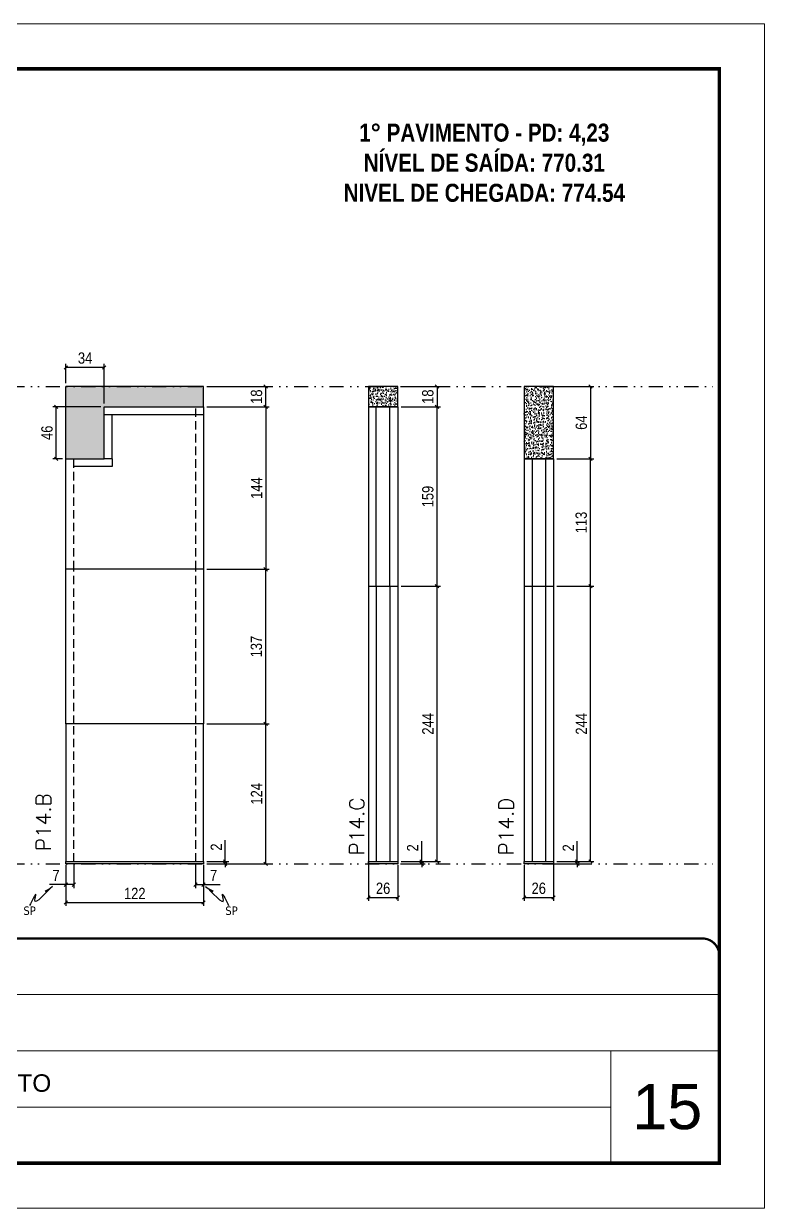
# Model space of a CAD drawing. Header units: millimetres. Extents: x 787 to 8287, y -592 to 17063.
# Drawn here: x 5437 to 6094, y 7448 to 8498 of the extents above; entities that cross this region are included whole.
import ezdxf

# ---------------------------------------------------------------- set-up
doc = ezdxf.new("R2010")
doc.units = ezdxf.units.MM
for name, pattern in [('CONTINUO', [0]), ('DASHED', [0.75, 0.5, -0.25]), ('DIVIDE2', [0.625, 0.25, -0.125, 0, -0.125, 0, -0.125]), ('HIDDEN', [0.375, 0.25, -0.125])]:
    doc.linetypes.add(name, pattern=pattern)
for name, color, linetype, lineweight in [('CARIMBO', 255, 'Continuous', 9), ('Folhas', 255, 'Continuous', 9), ('SARRAFO DE PRESSAO', 251, 'DASHED', 9), ('Texto Seção', 7, 'Continuous', 15)]:
    doc.layers.add(name, color=color, linetype=linetype, lineweight=lineweight)
for name, color, linetype in [('COTA', 241, 'Continuous'), ('NOMENCLATURA', 7, 'Continuous'), ('Nível', 160, 'Continuous'), ('Painéis', 200, 'Continuous'), ('SARR_2.2x7', 40, 'Continuous'), ('Sarrafo de Pressão', 42, 'HIDDEN'), ('texto', 7, 'Continuous')]:
    doc.layers.add(name, color=color, linetype=linetype)
doc.styles.add('ARIAL', font='arial.ttf')
doc.styles.add('COTA TECNICA', font='techl___.ttf', dxfattribs={"height": 10})
doc.styles.add('COTA TECNICA-50', font='techl___.ttf', dxfattribs={"height": 10})
doc.styles.add('REGUA-120', font='ROMANS.shx', dxfattribs={"height": 15})
doc.styles.add('ROMANC', font='techb___.ttf', dxfattribs={"height": 2.5})
doc.styles.get("Standard").update_dxf_attribs({"font": 'arial.ttf'})
doc.dimstyles.new('COTA PAINEL-50', dxfattribs={"dimtxt": 10, "dimasz": 3, "dimexe": 3, "dimexo": 3, "dimgap": 3, "dimtad": 1, "dimdec": 1, "dimzin": 12, "dimdsep": 46, "dimtxsty": 'COTA TECNICA-50', "dimblk1": 'OBLIQUE', "dimblk2": 'OBLIQUE', "dimsah": 1, "dimcen": 0.9, "dimclrd": 4, "dimclre": 4, "dimclrt": 240, "dimadec": 1, "dimazin": 3, "dimtfac": 1, "dimtdec": 1, "dimtmove": 0, "dimatfit": 3, "dimfxl": 0, "dimtolj": 1, "dimtzin": 12, "dimarcsym": 0})
doc.dimstyles.new('PAINEL', dxfattribs={"dimtxt": 10, "dimasz": 3, "dimexe": 3, "dimexo": 3, "dimgap": 3, "dimtad": 1, "dimdec": 1, "dimzin": 12, "dimdsep": 46, "dimtxsty": 'COTA TECNICA', "dimblk1": 'OBLIQUE', "dimblk2": 'OBLIQUE', "dimsah": 1, "dimcen": 0.9, "dimclrd": 4, "dimclre": 4, "dimclrt": 240, "dimadec": 1, "dimazin": 3, "dimtfac": 1, "dimtdec": 1, "dimtmove": 0, "dimatfit": 3, "dimfxl": 0, "dimtolj": 1, "dimtzin": 12, "dimarcsym": 0})
doc.dimstyles.get("Standard").update_dxf_attribs({"dimtxt": 0.18, "dimasz": 0.18, "dimexe": 0.18, "dimexo": 0.0625, "dimgap": 0.09, "dimtad": 0, "dimtih": 1, "dimtoh": 1, "dimdec": 4, "dimzin": 0, "dimdsep": 46, "dimtxsty": 'Standard', "dimcen": 0.09, "dimadec": 0, "dimazin": 0, "dimtfac": 1, "dimtdec": 4, "dimtofl": 0, "dimtmove": 0, "dimatfit": 3, "dimfxl": 0, "dimtolj": 1, "dimtzin": 0, "dimarcsym": 0})

# ---------------------------------------------------------------- blocks, each defined once
blk = doc.blocks.new('9999999999')
at = {"color": 30, "linetype": 'CONTINUO'}
for p, q in [((98564.6, 34379.6), (99584, 34379.6)), ((98564.6, 34329.8), (99488, 34329.8)), ((99584, 34329.8), (99488, 34329.8)), ((99488, 34329.8), (99488, 34230.2)), ((98564.6, 34280), (99488, 34280))]:
    blk.add_line(p, q, dxfattribs=at)
at = {"color": 30, "linetype": 'CONTINUO', "const_width": 2}
blk.add_lwpolyline([(99584, 34230.2), (99584, 34414.4, 0.414214), (99569, 34429.4), (98229, 34429.4, 0.414214), (98214, 34414.4), (98214, 34245.2, 0.414214), (98229, 34230.2), (99584, 34230.2)], format="xyb", dxfattribs=at)
at = {"layer": 'Folhas'}
blk.add_lwpolyline([(98139, 34190.2), (99624, 34190.2), (99624, 35240.2), (98139, 35240.2)], close=True, dxfattribs=at)
at = {"layer": 'Folhas', "color": 30, "const_width": 3}
blk.add_lwpolyline([(98214, 34230.2), (99584, 34230.2), (99584, 35200.2), (98214, 35200.2)], close=True, dxfattribs=at)
at = {"color": 7, "linetype": 'Continuous', "ltscale": 5, "style": 'ARIAL'}
blk.add_text('1° PAVIMENTO', height=15.483, dxfattribs=at).set_placement((98837.7, 34293.5))
blk = doc.blocks.new('_Oblique')
at = {"color": 0, "linetype": 'ByBlock', "lineweight": -2}
blk.add_line((-0.5, -0.5), (0.5, 0.5), dxfattribs=at)
blk = doc.blocks.new('*D253')
at = {"layer": 'COTA', "color": 4, "lineweight": -2}
for p, q in [((5881, 7752.8), (5881, 7720.9)), ((5907, 7752.8), (5907, 7720.9)), ((5881, 7723.9), (5907, 7723.9))]:
    blk.add_line(p, q, dxfattribs=at)
at = {"layer": 'Defpoints', "color": 0}
for p in [(5881, 7755.8), (5907, 7755.8), (5907, 7723.9)]:
    blk.add_point(p, dxfattribs=at)
at = {"layer": 'COTA', "color": 4, "lineweight": -2, "xscale": 3, "yscale": 3, "zscale": 3, "rotation": 180}
blk.add_blockref('_Oblique', (5881, 7723.9), dxfattribs=at)
at = {"layer": 'COTA', "color": 4, "lineweight": -2, "xscale": 3, "yscale": 3, "zscale": 3}
blk.add_blockref('_Oblique', (5907, 7723.9), dxfattribs=at)
at = {"layer": 'COTA', "color": 240, "insert": (5894, 7732), "char_height": 10, "attachment_point": 5, "style": 'COTA TECNICA'}
blk.add_mtext('\\A1;26', dxfattribs=at)
blk = doc.blocks.new('*D254')
at = {"layer": 'COTA', "color": 4, "lineweight": -2}
for p, q in [((5928.2, 7755.8), (5928.2, 7773.9)), ((5910, 7755.8), (5931.2, 7755.8)), ((5910, 7753.8), (5931.2, 7753.8)), ((5928.2, 7753.8), (5928.2, 7755.8)), ((5928.2, 7753.8), (5928.2, 7750.8))]:
    blk.add_line(p, q, dxfattribs=at)
at = {"layer": 'Defpoints', "color": 0}
for p in [(5907, 7755.8), (5907, 7753.8), (5928.2, 7755.8)]:
    blk.add_point(p, dxfattribs=at)
at = {"layer": 'COTA', "color": 4, "lineweight": -2, "xscale": 3, "yscale": 3, "zscale": 3}
for p, rotation in [((5928.2, 7755.8), 270), ((5928.2, 7753.8), 90)]:
    blk.add_blockref('_Oblique', p, dxfattribs=dict(at, rotation=rotation))
at = {"layer": 'COTA', "color": 240, "insert": (5920.2, 7767.9), "char_height": 10, "attachment_point": 5, "rotation": 90, "style": 'COTA TECNICA-50'}
blk.add_mtext('\\A1;2', dxfattribs=at)
blk = doc.blocks.new('*D1211')
at = {"layer": 'COTA', "color": 4, "linetype": 'ByBlock', "lineweight": -2}
for p, q in [((5910, 8176.8), (5942.9, 8176.8)), ((5939.9, 8176.8), (5939.9, 8112.8)), ((5910, 8112.8), (5942.9, 8112.8))]:
    blk.add_line(p, q, dxfattribs=at)
at = {"layer": 'Defpoints', "color": 0, "linetype": 'ByBlock'}
for p in [(5907, 8176.8), (5907, 8112.8), (5939.9, 8112.8)]:
    blk.add_point(p, dxfattribs=at)
at = {"layer": 'COTA', "color": 4, "linetype": 'ByBlock', "lineweight": -2, "xscale": 3, "yscale": 3, "zscale": 3}
for p, rotation in [((5939.9, 8176.8), 90), ((5939.9, 8112.8), 270)]:
    blk.add_blockref('_Oblique', p, dxfattribs=dict(at, rotation=rotation))
at = {"layer": 'COTA', "color": 240, "linetype": 'ByBlock', "insert": (5931.8, 8144.8), "char_height": 10, "attachment_point": 5, "rotation": 90, "style": 'COTA TECNICA'}
blk.add_mtext('\\A1;64', dxfattribs=at)
blk = doc.blocks.new('*D1212')
at = {"layer": 'COTA', "color": 4, "lineweight": -2}
for p, q in [((5910, 7999.8), (5942.9, 7999.8)), ((5939.9, 7755.8), (5939.9, 7999.8)), ((5910, 7755.8), (5942.9, 7755.8))]:
    blk.add_line(p, q, dxfattribs=at)
at = {"layer": 'Defpoints', "color": 0}
for p in [(5907, 7999.8), (5939.9, 7999.8), (5907, 7755.8)]:
    blk.add_point(p, dxfattribs=at)
at = {"layer": 'COTA', "color": 4, "lineweight": -2, "xscale": 3, "yscale": 3, "zscale": 3}
for p, rotation in [((5939.9, 7999.8), 90), ((5939.9, 7755.8), 270)]:
    blk.add_blockref('_Oblique', p, dxfattribs=dict(at, rotation=rotation))
at = {"layer": 'COTA', "color": 240, "insert": (5931.8, 7877.8), "char_height": 10, "attachment_point": 5, "rotation": 90, "style": 'COTA TECNICA-50'}
blk.add_mtext('\\A1;244', dxfattribs=at)
blk = doc.blocks.new('*D255')
at = {"layer": 'COTA', "color": 4, "lineweight": -2}
for p, q in [((5910, 8112.8), (5942.9, 8112.8)), ((5939.9, 7999.8), (5939.9, 8112.8)), ((5910, 7999.8), (5942.9, 7999.8))]:
    blk.add_line(p, q, dxfattribs=at)
at = {"layer": 'Defpoints', "color": 0}
for p in [(5907, 8112.8), (5939.9, 8112.8), (5907, 7999.8)]:
    blk.add_point(p, dxfattribs=at)
at = {"layer": 'COTA', "color": 4, "lineweight": -2, "xscale": 3, "yscale": 3, "zscale": 3}
for p, rotation in [((5939.9, 8112.8), 90), ((5939.9, 7999.8), 270)]:
    blk.add_blockref('_Oblique', p, dxfattribs=dict(at, rotation=rotation))
at = {"layer": 'COTA', "color": 240, "insert": (5931.7, 8056.3), "char_height": 10, "attachment_point": 5, "rotation": 90, "style": 'COTA TECNICA-50'}
blk.add_mtext('\\A1;113', dxfattribs=at)
blk = doc.blocks.new('*D256')
at = {"layer": 'COTA', "color": 4, "lineweight": -2}
for p, q in [((5474.8, 7752.8), (5474.8, 7716.5)), ((5596.8, 7752.8), (5596.8, 7716.5)), ((5474.8, 7719.5), (5596.8, 7719.5))]:
    blk.add_line(p, q, dxfattribs=at)
at = {"layer": 'Defpoints', "color": 0}
for p in [(5474.8, 7755.8), (5596.8, 7755.8), (5596.8, 7719.5)]:
    blk.add_point(p, dxfattribs=at)
at = {"layer": 'COTA', "color": 4, "lineweight": -2, "xscale": 3, "yscale": 3, "zscale": 3, "rotation": 180}
blk.add_blockref('_Oblique', (5474.8, 7719.5), dxfattribs=at)
at = {"layer": 'COTA', "color": 4, "lineweight": -2, "xscale": 3, "yscale": 3, "zscale": 3}
blk.add_blockref('_Oblique', (5596.8, 7719.5), dxfattribs=at)
at = {"layer": 'COTA', "color": 240, "insert": (5535.8, 7727.5), "char_height": 10, "attachment_point": 5, "style": 'COTA TECNICA'}
blk.add_mtext('\\A1;122', dxfattribs=at)
blk = doc.blocks.new('*D257')
at = {"layer": 'COTA', "color": 4, "lineweight": -2}
for p, q in [((5474.8, 7750.8), (5474.8, 7732.3)), ((5481.8, 7752.8), (5481.8, 7732.3)), ((5474.8, 7735.3), (5460.1, 7735.3)), ((5481.8, 7735.3), (5474.8, 7735.3))]:
    blk.add_line(p, q, dxfattribs=at)
at = {"layer": 'Defpoints', "color": 0}
for p in [(5474.8, 7753.8), (5481.8, 7755.8), (5474.8, 7735.3)]:
    blk.add_point(p, dxfattribs=at)
at = {"layer": 'COTA', "color": 4, "lineweight": -2, "xscale": 3, "yscale": 3, "zscale": 3, "rotation": 180}
blk.add_blockref('_Oblique', (5474.8, 7735.3), dxfattribs=at)
at = {"layer": 'COTA', "color": 4, "lineweight": -2, "xscale": 3, "yscale": 3, "zscale": 3}
blk.add_blockref('_Oblique', (5481.8, 7735.3), dxfattribs=at)
at = {"layer": 'COTA', "color": 240, "insert": (5466, 7743.4), "char_height": 10, "attachment_point": 5, "style": 'COTA TECNICA-50'}
blk.add_mtext('\\A1;7', dxfattribs=at)
blk = doc.blocks.new('*D258')
at = {"layer": 'COTA', "color": 4, "lineweight": -2}
for p, q in [((5589.8, 7752.8), (5589.8, 7732.3)), ((5596.8, 7750.8), (5596.8, 7732.3)), ((5589.8, 7735.3), (5596.8, 7735.3)), ((5596.8, 7735.3), (5611.6, 7735.3))]:
    blk.add_line(p, q, dxfattribs=at)
at = {"layer": 'Defpoints', "color": 0}
for p in [(5589.8, 7755.8), (5596.8, 7753.8), (5596.8, 7735.3)]:
    blk.add_point(p, dxfattribs=at)
at = {"layer": 'COTA', "color": 4, "lineweight": -2, "xscale": 3, "yscale": 3, "zscale": 3, "rotation": 180}
blk.add_blockref('_Oblique', (5589.8, 7735.3), dxfattribs=at)
at = {"layer": 'COTA', "color": 4, "lineweight": -2, "xscale": 3, "yscale": 3, "zscale": 3}
blk.add_blockref('_Oblique', (5596.8, 7735.3), dxfattribs=at)
at = {"layer": 'COTA', "color": 240, "insert": (5605.7, 7743.4), "char_height": 10, "attachment_point": 5, "style": 'COTA TECNICA-50'}
blk.add_mtext('\\A1;7', dxfattribs=at)
blk = doc.blocks.new('*D259')
at = {"layer": 'COTA', "color": 4, "linetype": 'ByBlock', "lineweight": -2}
for p, q in [((5599.8, 7877.8), (5654.9, 7877.8)), ((5651.9, 7753.8), (5651.9, 7877.8)), ((5599.8, 7753.8), (5654.9, 7753.8))]:
    blk.add_line(p, q, dxfattribs=at)
at = {"layer": 'Defpoints', "color": 0, "linetype": 'ByBlock'}
for p in [(5596.8, 7877.8), (5651.9, 7877.8), (5596.8, 7753.8)]:
    blk.add_point(p, dxfattribs=at)
at = {"layer": 'COTA', "color": 4, "linetype": 'ByBlock', "lineweight": -2, "xscale": 3, "yscale": 3, "zscale": 3}
for p, rotation in [((5651.9, 7877.8), 90), ((5651.9, 7753.8), 270)]:
    blk.add_blockref('_Oblique', p, dxfattribs=dict(at, rotation=rotation))
at = {"layer": 'COTA', "color": 240, "linetype": 'ByBlock', "insert": (5643.8, 7815.8), "char_height": 10, "attachment_point": 5, "rotation": 90, "style": 'COTA TECNICA'}
blk.add_mtext('\\A1;124', dxfattribs=at)
blk = doc.blocks.new('*D260')
at = {"layer": 'COTA', "color": 4, "lineweight": -2}
for p, q in [((5616.1, 7755.8), (5616.1, 7774.6)), ((5599.8, 7755.8), (5619.1, 7755.8)), ((5599.8, 7753.8), (5619.1, 7753.8)), ((5616.1, 7753.8), (5616.1, 7755.8)), ((5616.1, 7753.8), (5616.1, 7750.8))]:
    blk.add_line(p, q, dxfattribs=at)
at = {"layer": 'Defpoints', "color": 0}
for p in [(5596.8, 7755.8), (5596.8, 7753.8), (5616.1, 7753.8)]:
    blk.add_point(p, dxfattribs=at)
at = {"layer": 'COTA', "color": 4, "lineweight": -2, "xscale": 3, "yscale": 3, "zscale": 3}
for p, rotation in [((5616.1, 7755.8), 270), ((5616.1, 7753.8), 90)]:
    blk.add_blockref('_Oblique', p, dxfattribs=dict(at, rotation=rotation))
at = {"layer": 'COTA', "color": 240, "insert": (5608.1, 7768.6), "char_height": 10, "attachment_point": 5, "rotation": 90, "style": 'COTA TECNICA-50'}
blk.add_mtext('\\A1;2', dxfattribs=at)
blk = doc.blocks.new('*D261')
at = {"layer": 'COTA', "color": 4, "linetype": 'ByBlock', "lineweight": -2}
for p, q in [((5599.8, 7877.8), (5654.9, 7877.8)), ((5651.9, 7753.8), (5651.9, 7877.8)), ((5599.8, 7753.8), (5654.9, 7753.8))]:
    blk.add_line(p, q, dxfattribs=at)
at = {"layer": 'Defpoints', "color": 0, "linetype": 'ByBlock'}
for p in [(5596.8, 7877.8), (5651.9, 7877.8), (5596.8, 7753.8)]:
    blk.add_point(p, dxfattribs=at)
at = {"layer": 'COTA', "color": 4, "linetype": 'ByBlock', "lineweight": -2, "xscale": 3, "yscale": 3, "zscale": 3}
for p, rotation in [((5651.9, 7877.8), 90), ((5651.9, 7753.8), 270)]:
    blk.add_blockref('_Oblique', p, dxfattribs=dict(at, rotation=rotation))
at = {"layer": 'COTA', "color": 240, "linetype": 'ByBlock', "insert": (5643.8, 7815.8), "char_height": 10, "attachment_point": 5, "rotation": 90, "style": 'COTA TECNICA'}
blk.add_mtext('\\A1;124', dxfattribs=at)
blk = doc.blocks.new('*D262')
at = {"layer": 'COTA', "color": 4, "lineweight": -2}
for p, q in [((5599.8, 8014.8), (5654.9, 8014.8)), ((5651.9, 7877.8), (5651.9, 8014.8)), ((5599.8, 7877.8), (5654.9, 7877.8))]:
    blk.add_line(p, q, dxfattribs=at)
at = {"layer": 'Defpoints', "color": 0}
for p in [(5596.8, 8014.8), (5651.9, 8014.8), (5596.8, 7877.8)]:
    blk.add_point(p, dxfattribs=at)
at = {"layer": 'COTA', "color": 4, "lineweight": -2, "xscale": 3, "yscale": 3, "zscale": 3}
for p, rotation in [((5651.9, 8014.8), 90), ((5651.9, 7877.8), 270)]:
    blk.add_blockref('_Oblique', p, dxfattribs=dict(at, rotation=rotation))
at = {"layer": 'COTA', "color": 240, "insert": (5643.7, 7946.3), "char_height": 10, "attachment_point": 5, "rotation": 90, "style": 'COTA TECNICA-50'}
blk.add_mtext('\\A1;137', dxfattribs=at)
blk = doc.blocks.new('*D263')
at = {"layer": 'COTA', "color": 4, "lineweight": -2}
for p, q in [((5743, 7752.8), (5743, 7720.9)), ((5769, 7752.8), (5769, 7720.9)), ((5743, 7723.9), (5769, 7723.9))]:
    blk.add_line(p, q, dxfattribs=at)
at = {"layer": 'Defpoints', "color": 0}
for p in [(5743, 7755.8), (5769, 7755.8), (5769, 7723.9)]:
    blk.add_point(p, dxfattribs=at)
at = {"layer": 'COTA', "color": 4, "lineweight": -2, "xscale": 3, "yscale": 3, "zscale": 3, "rotation": 180}
blk.add_blockref('_Oblique', (5743, 7723.9), dxfattribs=at)
at = {"layer": 'COTA', "color": 4, "lineweight": -2, "xscale": 3, "yscale": 3, "zscale": 3}
blk.add_blockref('_Oblique', (5769, 7723.9), dxfattribs=at)
at = {"layer": 'COTA', "color": 240, "insert": (5756, 7732), "char_height": 10, "attachment_point": 5, "style": 'COTA TECNICA'}
blk.add_mtext('\\A1;26', dxfattribs=at)
blk = doc.blocks.new('*D264')
at = {"layer": 'COTA', "color": 4, "lineweight": -2}
for p, q in [((5790.2, 7755.8), (5790.2, 7773.9)), ((5772, 7755.8), (5793.2, 7755.8)), ((5772, 7753.8), (5793.2, 7753.8)), ((5790.2, 7753.8), (5790.2, 7755.8)), ((5790.2, 7753.8), (5790.2, 7750.8))]:
    blk.add_line(p, q, dxfattribs=at)
at = {"layer": 'Defpoints', "color": 0}
for p in [(5769, 7755.8), (5769, 7753.8), (5790.2, 7755.8)]:
    blk.add_point(p, dxfattribs=at)
at = {"layer": 'COTA', "color": 4, "lineweight": -2, "xscale": 3, "yscale": 3, "zscale": 3}
for p, rotation in [((5790.2, 7755.8), 270), ((5790.2, 7753.8), 90)]:
    blk.add_blockref('_Oblique', p, dxfattribs=dict(at, rotation=rotation))
at = {"layer": 'COTA', "color": 240, "insert": (5782.2, 7767.9), "char_height": 10, "attachment_point": 5, "rotation": 90, "style": 'COTA TECNICA-50'}
blk.add_mtext('\\A1;2', dxfattribs=at)
blk = doc.blocks.new('*D1213')
at = {"layer": 'COTA', "color": 4, "linetype": 'ByBlock', "lineweight": -2}
for p, q in [((5772, 8176.8), (5806.8, 8176.8)), ((5803.8, 8176.8), (5803.8, 8158.8)), ((5772, 8158.8), (5806.8, 8158.8))]:
    blk.add_line(p, q, dxfattribs=at)
at = {"layer": 'Defpoints', "color": 0, "linetype": 'ByBlock'}
for p in [(5769, 8176.8), (5769, 8158.8), (5803.8, 8158.8)]:
    blk.add_point(p, dxfattribs=at)
at = {"layer": 'COTA', "color": 4, "linetype": 'ByBlock', "lineweight": -2, "xscale": 3, "yscale": 3, "zscale": 3}
for p, rotation in [((5803.8, 8176.8), 90), ((5803.8, 8158.8), 270)]:
    blk.add_blockref('_Oblique', p, dxfattribs=dict(at, rotation=rotation))
at = {"layer": 'COTA', "color": 240, "linetype": 'ByBlock', "insert": (5795.7, 8167.8), "char_height": 10, "attachment_point": 5, "rotation": 90, "style": 'COTA TECNICA'}
blk.add_mtext('\\A1;18', dxfattribs=at)
blk = doc.blocks.new('*D1214')
at = {"layer": 'COTA', "color": 4, "lineweight": -2}
for p, q in [((5772, 7999.8), (5806.8, 7999.8)), ((5803.8, 7755.8), (5803.8, 7999.8)), ((5772, 7755.8), (5806.8, 7755.8))]:
    blk.add_line(p, q, dxfattribs=at)
at = {"layer": 'Defpoints', "color": 0}
for p in [(5769, 7999.8), (5803.8, 7999.8), (5769, 7755.8)]:
    blk.add_point(p, dxfattribs=at)
at = {"layer": 'COTA', "color": 4, "lineweight": -2, "xscale": 3, "yscale": 3, "zscale": 3}
for p, rotation in [((5803.8, 7999.8), 90), ((5803.8, 7755.8), 270)]:
    blk.add_blockref('_Oblique', p, dxfattribs=dict(at, rotation=rotation))
at = {"layer": 'COTA', "color": 240, "insert": (5795.7, 7877.8), "char_height": 10, "attachment_point": 5, "rotation": 90, "style": 'COTA TECNICA-50'}
blk.add_mtext('\\A1;244', dxfattribs=at)
blk = doc.blocks.new('*D265')
at = {"layer": 'COTA', "color": 4, "lineweight": -2}
for p, q in [((5772, 8158.8), (5806.8, 8158.8)), ((5803.8, 7999.8), (5803.8, 8158.8)), ((5772, 7999.8), (5806.8, 7999.8))]:
    blk.add_line(p, q, dxfattribs=at)
at = {"layer": 'Defpoints', "color": 0}
for p in [(5769, 8158.8), (5803.8, 8158.8), (5769, 7999.8)]:
    blk.add_point(p, dxfattribs=at)
at = {"layer": 'COTA', "color": 4, "lineweight": -2, "xscale": 3, "yscale": 3, "zscale": 3}
for p, rotation in [((5803.8, 8158.8), 90), ((5803.8, 7999.8), 270)]:
    blk.add_blockref('_Oblique', p, dxfattribs=dict(at, rotation=rotation))
at = {"layer": 'COTA', "color": 240, "insert": (5795.7, 8079.3), "char_height": 10, "attachment_point": 5, "rotation": 90, "style": 'COTA TECNICA-50'}
blk.add_mtext('\\A1;159', dxfattribs=at)
blk = doc.blocks.new('*D266')
at = {"layer": 'COTA', "color": 4, "lineweight": -2}
for p, q in [((5599.8, 8176.8), (5654.9, 8176.8)), ((5651.9, 8158.8), (5651.9, 8176.8)), ((5599.8, 8158.8), (5654.9, 8158.8))]:
    blk.add_line(p, q, dxfattribs=at)
at = {"layer": 'Defpoints', "color": 0}
for p in [(5596.8, 8176.8), (5651.9, 8176.8), (5596.8, 8158.8)]:
    blk.add_point(p, dxfattribs=at)
at = {"layer": 'COTA', "color": 4, "lineweight": -2, "xscale": 3, "yscale": 3, "zscale": 3}
for p, rotation in [((5651.9, 8176.8), 90), ((5651.9, 8158.8), 270)]:
    blk.add_blockref('_Oblique', p, dxfattribs=dict(at, rotation=rotation))
at = {"layer": 'COTA', "color": 240, "insert": (5643.8, 8167.8), "char_height": 10, "attachment_point": 5, "rotation": 90, "style": 'COTA TECNICA-50'}
blk.add_mtext('\\A1;18', dxfattribs=at)
blk = doc.blocks.new('*D267')
at = {"layer": 'COTA', "color": 4, "lineweight": -2}
for p, q in [((5599.8, 8158.8), (5654.9, 8158.8)), ((5651.9, 8158.8), (5651.9, 8014.8)), ((5599.8, 8014.8), (5654.9, 8014.8))]:
    blk.add_line(p, q, dxfattribs=at)
at = {"layer": 'Defpoints', "color": 0}
for p in [(5596.8, 8158.8), (5596.8, 8014.8), (5651.9, 8014.8)]:
    blk.add_point(p, dxfattribs=at)
at = {"layer": 'COTA', "color": 4, "lineweight": -2, "xscale": 3, "yscale": 3, "zscale": 3}
for p, rotation in [((5651.9, 8158.8), 90), ((5651.9, 8014.8), 270)]:
    blk.add_blockref('_Oblique', p, dxfattribs=dict(at, rotation=rotation))
at = {"layer": 'COTA', "color": 240, "insert": (5643.8, 8086.8), "char_height": 10, "attachment_point": 5, "rotation": 90, "style": 'COTA TECNICA-50'}
blk.add_mtext('\\A1;144', dxfattribs=at)
blk = doc.blocks.new('*D1216')
at = {"layer": 'COTA', "color": 4, "lineweight": -2}
for p, q in [((5474.8, 8179.8), (5474.8, 8196.8)), ((5508.8, 8193.8), (5474.8, 8193.8)), ((5508.8, 8161.8), (5508.8, 8196.8))]:
    blk.add_line(p, q, dxfattribs=at)
at = {"layer": 'Defpoints', "color": 0}
for p in [(5474.8, 8193.8), (5474.8, 8176.8), (5508.8, 8158.8)]:
    blk.add_point(p, dxfattribs=at)
at = {"layer": 'COTA', "color": 4, "lineweight": -2, "xscale": 3, "yscale": 3, "zscale": 3, "rotation": 180}
blk.add_blockref('_Oblique', (5474.8, 8193.8), dxfattribs=at)
at = {"layer": 'COTA', "color": 4, "lineweight": -2, "xscale": 3, "yscale": 3, "zscale": 3}
blk.add_blockref('_Oblique', (5508.8, 8193.8), dxfattribs=at)
at = {"layer": 'COTA', "color": 240, "insert": (5491.8, 8202), "char_height": 10, "attachment_point": 5, "style": 'COTA TECNICA'}
blk.add_mtext('\\A1;34', dxfattribs=at)
blk = doc.blocks.new('*D1554')
at = {"layer": 'Defpoints', "color": 0}
for p in [(5466.1, 8158.8), (5508.8, 8158.8), (5474.8, 8112.8)]:
    blk.add_point(p, dxfattribs=at)
at = {"layer": 'Painéis', "color": 4, "lineweight": -2}
for p, q in [((5505.8, 8158.8), (5463.1, 8158.8)), ((5466.1, 8112.8), (5466.1, 8158.8)), ((5471.8, 8112.8), (5463.1, 8112.8))]:
    blk.add_line(p, q, dxfattribs=at)
at = {"layer": 'Painéis', "color": 4, "lineweight": -2, "xscale": 3, "yscale": 3, "zscale": 3}
for p, rotation in [((5466.1, 8158.8), 90), ((5466.1, 8112.8), 270)]:
    blk.add_blockref('_Oblique', p, dxfattribs=dict(at, rotation=rotation))
at = {"layer": 'Painéis', "color": 240, "insert": (5458, 8135.8), "char_height": 10, "attachment_point": 5, "rotation": 90, "style": 'COTA TECNICA'}
blk.add_mtext('\\A1;46', dxfattribs=at)

msp = doc.modelspace()

# ---------------------------------------------------------------- hatches: boundary and pattern name
at = {"layer": 'COTA', "linetype": 'ByBlock'}
h = msp.add_hatch(dxfattribs=at)
h.set_pattern_fill('AR-CONC', color=256, scale=0.03)
h.set_pattern_definition([(50, (-3267.431, 4064.8357), (5.46554, -0.4781726), [0.5715, -6.2865]), (355, (-3267.431, 4064.8357), (-1.0573026, 5.7317054), [0.4572, -5.0292175]), (100.451445, (-3266.9757, 4064.796), (4.4082374, 5.2535326), [0.4857003, -5.3427073]), (46.1842, (-3267.431, 4066.36), (8.132371, -1.26127), [0.85725, -9.42975]), (96.63556, (-3266.7534, 4066.2546), (7.122124, 7.422784), [0.728551, -8.014068]), (351.18415, (-3267.431, 4066.36), (7.122124, 7.422784), [0.685799, -7.543792]), (21, (-3266.669, 4065.9787), (4.5484317, -3.067956), [0.5715, -6.2865]), (326, (-3266.669, 4065.9787), (1.854061, 5.525639), [0.4572, -5.0292]), (71.451445, (-3266.29, 4065.723), (6.4024926, 2.457683), [0.4857003, -5.342698]), (37.5, (-3267.4311, 4064.8357), (0.0926581, 2.53665117), [0, -4.96824, 0, -5.1054, 0, -5.04825]), (7.5, (-3267.431, 4064.8357), (2.0045899, 3.00541724), [0, -2.91084, 0, -4.85394, 0, -1.92405]), (327.5, (-3269.1304, 4064.8357), (4.06771786, -0.1718623), [0, -1.905, 0, -5.9436, 0, -7.8867]), (317.5, (-3269.8924, 4064.8357), (4.4438754, 0.7627947), [0, -2.4765, 0, -3.94716, 0, -5.6007])])
h.paths.add_polyline_path([(5508.84, 8158.83), (5508.84, 8112.83), (5474.84, 8112.83), (5474.84, 8176.83), (5596.84, 8176.83), (5596.84, 8158.83)])
h = msp.add_hatch(dxfattribs=at)
h.set_pattern_fill('AR-CONC', color=256, scale=0.03)
h.set_pattern_definition([(50, (-3346.119, 4074.8357), (5.46554, -0.4781726), [0.5715, -6.2865]), (355, (-3346.119, 4074.8357), (-1.0573026, 5.7317054), [0.4572, -5.0292175]), (100.451445, (-3345.6634, 4074.796), (4.4082374, 5.2535326), [0.4857003, -5.3427073]), (46.1842, (-3346.119, 4076.36), (8.132371, -1.26127), [0.85725, -9.42975]), (96.63556, (-3345.441, 4076.2546), (7.122124, 7.422784), [0.728551, -8.014068]), (351.18415, (-3346.119, 4076.36), (7.122124, 7.422784), [0.685799, -7.543792]), (21, (-3345.357, 4075.9787), (4.5484317, -3.067956), [0.5715, -6.2865]), (326, (-3345.357, 4075.9787), (1.854061, 5.525639), [0.4572, -5.0292]), (71.451445, (-3344.978, 4075.723), (6.4024926, 2.457683), [0.4857003, -5.342698]), (37.5, (-3346.1189, 4074.8357), (0.0926581, 2.53665117), [0, -4.96824, 0, -5.1054, 0, -5.04825]), (7.5, (-3346.119, 4074.8357), (2.0045899, 3.00541724), [0, -2.91084, 0, -4.85394, 0, -1.92405]), (327.5, (-3347.8181, 4074.8357), (4.06771786, -0.1718623), [0, -1.905, 0, -5.9436, 0, -7.8867]), (317.5, (-3348.58, 4074.8357), (4.4438754, 0.7627947), [0, -2.4765, 0, -3.94716, 0, -5.6007])])
h.paths.add_polyline_path([(5769, 8176.83), (5743, 8176.83), (5743, 8158.8), (5769, 8158.8)])
h = msp.add_hatch(dxfattribs=at)
h.set_pattern_fill('AR-CONC', color=256, scale=0.03)
h.set_pattern_definition([(50, (-3208.095, 4018.8357), (5.46554, -0.4781726), [0.5715, -6.2865]), (355, (-3208.095, 4018.8357), (-1.0573026, 5.7317054), [0.4572, -5.0292175]), (100.451445, (-3207.64, 4018.796), (4.4082374, 5.2535326), [0.4857003, -5.3427073]), (46.1842, (-3208.095, 4020.36), (8.132371, -1.26127), [0.85725, -9.42975]), (96.63556, (-3207.4175, 4020.2546), (7.122124, 7.422784), [0.728551, -8.014068]), (351.18415, (-3208.095, 4020.36), (7.122124, 7.422784), [0.685799, -7.543792]), (21, (-3207.333, 4019.9787), (4.5484317, -3.067956), [0.5715, -6.2865]), (326, (-3207.333, 4019.9787), (1.854061, 5.525639), [0.4572, -5.0292]), (71.451445, (-3206.954, 4019.723), (6.4024926, 2.457683), [0.4857003, -5.342698]), (37.5, (-3208.0952, 4018.8357), (0.0926581, 2.53665117), [0, -4.96824, 0, -5.1054, 0, -5.04825]), (7.5, (-3208.0952, 4018.8357), (2.0045899, 3.00541724), [0, -2.91084, 0, -4.85394, 0, -1.92405]), (327.5, (-3209.7945, 4018.8357), (4.06771786, -0.1718623), [0, -1.905, 0, -5.9436, 0, -7.8867]), (317.5, (-3210.5565, 4018.8357), (4.4438754, 0.7627947), [0, -2.4765, 0, -3.94716, 0, -5.6007])])
h.paths.add_polyline_path([(5907.03, 8176.82), (5881.03, 8176.83), (5881.03, 8112.83), (5907.03, 8112.82)])

# ---------------------------------------------------------------- linework, layer by layer
for p, q in [((5474.84, 8112.83), (5474.84, 8176.83)), ((5596.84, 8176.83), (5474.84, 8176.83)), ((5596.84, 8176.83), (5596.84, 8176.83)), ((5596.84, 8158.83), (5596.84, 8176.83))]:
    msp.add_line(p, q, dxfattribs=at)
for points in [[(5743, 8158.8), (5769, 8158.8), (5769, 8176.83), (5743, 8176.83)], [(5881.03, 8112.8), (5907.03, 8112.8), (5907.03, 8176.83), (5881.03, 8176.83)]]:
    msp.add_lwpolyline(points, close=True, dxfattribs=at)
at = {"layer": 'Nível', "color": 4, "linetype": 'DIVIDE2', "ltscale": 50}
for p, q in [((5110.99, 8176.83), (6054, 8176.83)), ((5110.99, 7753.83), (6054, 7753.83))]:
    msp.add_line(p, q, dxfattribs=at)
at = {"layer": 'Painéis'}
for p, q in [((5508.84, 8112.83), (5508.84, 8158.83)), ((5508.84, 8158.83), (5596.84, 8158.83)), ((5596.84, 8158.83), (5596.84, 7877.83)), ((5743, 8158.8), (5743, 7753.83)), ((5743, 8158.8), (5769, 8158.8)), ((5769, 8158.8), (5743, 8158.8)), ((5769, 8158.8), (5769, 7755.83)), ((5474.84, 7877.83), (5474.84, 8112.83)), ((5474.84, 8112.83), (5508.84, 8112.83)), ((5881.03, 8112.8), (5881.03, 7755.83)), ((5881.03, 8112.8), (5907.03, 8112.8)), ((5907.03, 8112.8), (5881.03, 8112.8)), ((5907.03, 8112.8), (5907.03, 7755.83)), ((5596.84, 8014.83), (5474.84, 8014.83)), ((5743, 7999.83), (5769, 7999.83)), ((5881.03, 7999.83), (5907.03, 7999.83)), ((5743, 7755.83), (5769, 7755.83)), ((5743, 7755.83), (5769, 7755.83)), ((5743, 7753.83), (5743, 7755.83)), ((5769, 7753.83), (5743, 7753.83)), ((5769, 7755.83), (5769, 7753.83)), ((5881.03, 7755.83), (5907.03, 7755.83)), ((5881.03, 7755.83), (5907.03, 7755.83)), ((5881.03, 7753.83), (5881.03, 7755.83)), ((5907.03, 7753.83), (5881.03, 7753.83)), ((5907.03, 7755.83), (5907.03, 7753.83))]:
    msp.add_line(p, q, dxfattribs=at)
for points in [[(5596.84, 7877.83), (5474.84, 7877.83), (5474.84, 7755.83), (5596.84, 7755.83)], [(5596.84, 7753.83), (5474.84, 7753.83), (5474.84, 7755.83), (5596.84, 7755.83)]]:
    msp.add_lwpolyline(points, close=True, dxfattribs=at)
at = {"layer": 'SARR_2.2x7'}
for p, q in [((5750, 7999.83), (5750, 8158.8)), ((5762, 7999.83), (5762, 8158.8)), ((5596.84, 8151.83), (5508.84, 8151.83)), ((5515.84, 8112.83), (5515.84, 8151.83)), ((5515.84, 8112.83), (5508.84, 8112.83)), ((5515.84, 8112.83), (5515.84, 8105.83)), ((5888.03, 8112.8), (5888.03, 7999.83)), ((5900.03, 8112.8), (5900.03, 7999.83)), ((5515.84, 8105.83), (5481.84, 8105.83)), ((5750, 7999.83), (5750, 7755.83)), ((5762, 7999.83), (5762, 7755.83)), ((5888.03, 7999.83), (5888.03, 7755.83)), ((5900.03, 7999.83), (5900.03, 7755.83))]:
    msp.add_line(p, q, dxfattribs=at)
at = {"layer": 'Sarrafo de Pressão', "ltscale": 30}
for p, q in [((5589.84, 8014.83), (5589.84, 8158.83)), ((5481.84, 8014.83), (5481.84, 8112.83)), ((5481.84, 7877.83), (5481.84, 8014.83)), ((5589.84, 7877.83), (5589.84, 8014.83)), ((5481.84, 7755.83), (5481.84, 7877.83)), ((5589.84, 7755.83), (5589.84, 7877.83))]:
    msp.add_line(p, q, dxfattribs=at)

# ---------------------------------------------------------------- block references
at = {"layer": 'SARRAFO DE PRESSAO', "color": 6, "linetype": 'ByBlock'}
msp.add_blockref('9999999999', (-93529.98, -26741.79), dxfattribs=at)

# ---------------------------------------------------------------- texts
at = {"layer": 'CARIMBO', "style": 'ARIAL'}
msp.add_text('15', height=40, dxfattribs=at).set_placement((5976.86, 7518.56))
at = {"layer": 'NOMENCLATURA', "color": 2, "insert": (5845.74, 8436.55), "char_height": 16, "attachment_point": 2, "style": 'ROMANC'}
msp.add_mtext_dynamic_manual_height_columns('\\P1° PAVIMENTO - PD: 4,23\\PNÍVEL DE SAÍDA: 770.31\\PNIVEL DE CHEGADA: 774.54', width=328.3607, gutter_width=1, heights=[0], dxfattribs=at)
at = {"layer": 'texto', "color": 0, "char_height": 7.5, "attachment_point": 5}
for insert in [(5442.59, 7712.15), (5621.62, 7712.15)]:
    msp.add_mtext('{\\fTahoma|b0|i0|c0|p34;\\C4;SP}', dxfattribs=dict(at, insert=insert))
at = {"layer": 'Texto Seção', "char_height": 13, "width": 285.3299, "attachment_point": 7, "rotation": 90, "style": 'REGUA-120'}
for s, insert in [('P14.B', (5461.37, 7765.08)), ('P14.C', (5739.29, 7761.24)), ('\\pt52;P14.D', (5871.58, 7761.24))]:
    msp.add_mtext(s, dxfattribs=dict(at, insert=insert))

# ---------------------------------------------------------------- dimensions: what is measured, and where the dimension line sits
at = {"layer": 'COTA'}
for base, p1, p2, angle, dimstyle, picture, middle in [((5474.84, 8193.79), (5508.84, 8158.83), (5474.84, 8176.83), 180, 'PAINEL', '*D1216', (5491.84, 8202.01)), ((5651.92, 8176.83), (5596.84, 8158.83), (5596.84, 8176.83), 90, 'COTA PAINEL-50', '*D266', (5643.83, 8167.83)), ((5651.92, 8014.83), (5596.84, 8158.83), (5596.84, 8014.83), 90, 'COTA PAINEL-50', '*D267', (5643.85, 8086.83)), ((5803.79, 8158.8), (5769, 7999.83), (5769, 8158.8), 90, 'COTA PAINEL-50', '*D265', (5795.65, 8079.32)), ((5939.88, 8112.8), (5907.03, 7999.83), (5907.03, 8112.8), 90, 'COTA PAINEL-50', '*D255', (5931.66, 8056.32)), ((5651.92, 8014.83), (5596.84, 7877.83), (5596.84, 8014.83), 90, 'COTA PAINEL-50', '*D262', (5643.7, 7946.33)), ((5803.79, 7999.83), (5769, 7755.83), (5769, 7999.83), 90, 'COTA PAINEL-50', '*D1214', (5795.72, 7877.83)), ((5939.88, 7999.83), (5907.03, 7755.83), (5907.03, 7999.83), 90, 'COTA PAINEL-50', '*D1212', (5931.81, 7877.83)), ((5474.84, 7735.32), (5481.84, 7755.83), (5474.84, 7753.83), 180, 'COTA PAINEL-50', '*D257', (5465.97, 7743.39))]:
    dim = msp.add_linear_dim(base=base, p1=p1, p2=p2, angle=angle, dimstyle=dimstyle, dxfattribs=at)
    dim.commit()
    dim.dimension.update_dxf_attribs({"geometry": picture, "text_midpoint": middle})
at = {"layer": 'COTA', "linetype": 'ByBlock'}
for base, p1, p2, picture, middle in [((5803.79, 8158.8), (5769, 8176.83), (5769, 8158.8), '*D1213', (5795.7, 8167.82)), ((5939.88, 8112.8), (5907.03, 8176.83), (5907.03, 8112.8), '*D1211', (5931.78, 8144.82))]:
    dim = msp.add_linear_dim(base=base, p1=p1, p2=p2, angle=90, dimstyle='PAINEL', dxfattribs=at)
    dim.commit()
    dim.dimension.update_dxf_attribs({"geometry": picture, "text_midpoint": middle})
for picture in ['*D259', '*D261']:
    dim = msp.add_aligned_dim(p1=(5596.84, 7753.83), p2=(5596.84, 7877.83), distance=-55.08, dimstyle='PAINEL', dxfattribs=at)
    dim.commit()
    dim.dimension.update_dxf_attribs({"geometry": picture, "text_midpoint": (5643.85, 7815.83)})
at = {"layer": 'COTA'}
for base, p1, p2, picture, middle in [((5616.1, 7753.83), (5596.84, 7755.83), (5596.84, 7753.83), '*D260', (5616.1, 7768.57)), ((5790.2, 7755.83), (5769, 7753.83), (5769, 7755.83), '*D264', (5790.2, 7767.88)), ((5928.22, 7755.83), (5907.03, 7753.83), (5907.03, 7755.83), '*D254', (5928.22, 7767.88))]:
    dim = msp.add_linear_dim(base=base, p1=p1, p2=p2, angle=90, dimstyle='COTA PAINEL-50', dxfattribs=at)
    dim.commit()
    dim.dimension.update_dxf_attribs({"geometry": picture, "text_midpoint": middle, "dimtype": 160})
for base, p1, p2, picture, middle in [((5596.84, 7719.47), (5474.84, 7755.83), (5596.84, 7755.83), '*D256', (5535.84, 7727.52)), ((5769, 7723.93), (5743, 7755.83), (5769, 7755.83), '*D263', (5756, 7732.04)), ((5907.03, 7723.93), (5881.03, 7755.83), (5907.03, 7755.83), '*D253', (5894.03, 7732.04))]:
    dim = msp.add_linear_dim(base=base, p1=p1, p2=p2, dimstyle='PAINEL', override={"dimarcsym": 2}, dxfattribs=at)
    dim.commit()
    dim.dimension.update_dxf_attribs({"geometry": picture, "text_midpoint": middle})
dim = msp.add_linear_dim(base=(5596.84, 7735.32), p1=(5589.84, 7755.83), p2=(5596.84, 7753.83), dimstyle='COTA PAINEL-50', dxfattribs=at)
dim.commit()
dim.dimension.update_dxf_attribs({"geometry": '*D258', "text_midpoint": (5605.71, 7743.39)})
at = {"layer": 'Painéis'}
dim = msp.add_linear_dim(base=(5466.11, 8158.83), p1=(5474.84, 8112.83), p2=(5508.84, 8158.83), angle=90, dimstyle='PAINEL', dxfattribs=at)
dim.commit()
dim.dimension.update_dxf_attribs({"geometry": '*D1554', "text_midpoint": (5458.01, 8135.83)})

# ---------------------------------------------------------------- leaders
at = {"layer": 'COTA', "path_type": 1}
for points in [[(5463.01, 7733.65), (5447.23, 7721.81), (5448.15, 7726.62), (5442.6, 7716.84)], [(5598.67, 7733.65), (5614.45, 7721.81), (5613.53, 7726.62), (5619.08, 7716.84)]]:
    msp.add_leader(points, dimstyle='Standard', override={"dimasz": 8}, dxfattribs=at)

doc.saveas('drawing.dxf')
